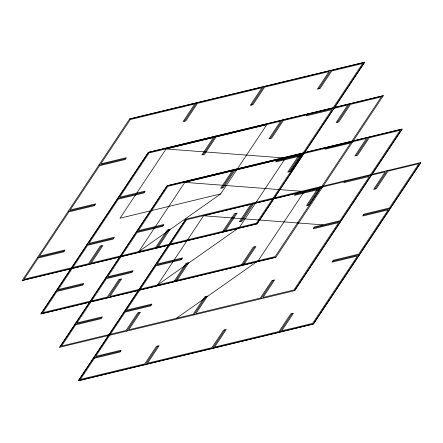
<?xml version="1.0" encoding="UTF-8"?>
<svg xmlns="http://www.w3.org/2000/svg" width="443" height="443" viewBox="0 0 443 443"><rect width="100%" height="100%" fill="white"/><g stroke="black" fill="none" stroke-linecap="round" stroke-linejoin="round"><path stroke-width="0.66" d="M89.281 264.277L101.563 245.815M184.471 121.205L196.753 102.743M166.081 148.964L120.025 218.194L220.725 193.901L266.78 124.671L166.081 148.964L285.525 158.073L239.469 227.303L157.514 284.993L203.57 215.763L321.186 187.367L350.662 143.061L325.151 149.213L326.38 147.369M59.678 347.34L167.144 185.805L402.106 129.129L294.639 290.663L59.639 347.273L167.105 185.739L402.067 129.063L294.601 290.597M108.026 297.679L120.308 279.217M285.525 158.073L184.825 182.361L138.77 251.591L220.725 193.901M203.215 154.607L215.497 136.145M155.687 247.487L167.354 229.945L170.04 229.297L158.373 246.84M156.412 248.086L168.694 229.624M251.602 105.008L263.884 86.551M185.888 219.207L78.417 380.742L313.378 324.066L420.85 162.531L185.85 219.141L78.383 380.675L313.345 323.999L420.811 162.459M126.77 331.082L139.052 312.62M221.954 188.004L234.236 169.547M174.431 280.884L186.099 263.347L188.784 262.699L177.117 280.236M175.157 281.488L187.439 263.026M270.346 138.41L282.628 119.948M222.818 231.29L234.485 213.753L237.171 213.105L225.504 230.642M223.543 231.888L235.826 213.432M318.733 88.816L331.015 70.354M307.636 113.967L306.406 115.811L331.918 109.659L302.442 153.965L276.93 160.117L275.701 161.966L301.212 155.814L256.381 223.194L91.241 263.031L102.909 245.494L100.223 246.142L88.556 263.679L24.105 279.223L38.231 257.992L63.742 251.84L64.971 249.996L39.46 256.148L68.936 211.843L94.448 205.685L95.677 203.841L70.166 209.993L99.642 165.688L125.153 159.535L126.382 157.686L100.871 163.844L130.347 119.532L194.793 103.989L183.125 121.526L185.811 120.878L197.478 103.341L261.924 87.797L250.256 105.334L252.942 104.686L264.609 87.149L329.06 71.6L317.393 89.143L320.073 88.495L331.746 70.952L362.623 63.504L333.147 107.815M145.514 364.478L157.797 346.022M240.699 221.406L252.981 202.944M193.901 314.884L206.183 296.428M289.091 171.812L301.373 153.35M241.562 264.692L253.23 247.155L255.916 246.507L244.248 264.045M242.288 265.291L254.57 246.829M337.477 122.218L349.76 103.756M295.675 193.519L294.445 195.369L319.957 189.211L275.125 256.597L109.98 296.433L121.653 278.896L118.968 279.544L107.295 297.081L42.849 312.625L56.975 291.394L82.487 285.242L83.716 283.393L58.205 289.55L87.681 245.239L113.192 239.087L114.421 237.243L88.91 243.395L118.386 199.09L143.897 192.938L145.127 191.088L119.616 197.24L149.092 152.935L213.537 137.391L201.87 154.928L204.555 154.28L216.223 136.743L280.668 121.199L269.001 138.737L271.686 138.089L283.354 120.551L347.805 105.002L336.132 122.539L338.817 121.891L350.485 104.354L381.368 96.906L351.892 141.212M212.646 348.287L224.928 329.825M307.835 205.214L320.117 186.752M261.032 298.693L273.314 280.231M356.222 155.62L368.504 137.158M345.125 180.766L343.895 182.616L369.407 176.464L339.931 220.769L314.419 226.921L313.19 228.765L338.701 222.613L293.87 289.999L262.992 297.447L274.66 279.91L271.974 280.557L260.307 298.095L195.856 313.638L207.529 296.101L204.843 296.749L193.17 314.286L128.725 329.836L140.392 312.293L137.707 312.941L126.039 330.478L61.594 346.027L75.72 324.797L101.231 318.644L102.455 316.795L76.949 322.953L106.425 278.641L131.936 272.489L133.16 270.645L107.655 276.797L137.131 232.492L162.642 226.334L163.866 224.49L138.36 230.642L167.836 186.337L232.282 170.793L220.614 188.33L223.3 187.682L234.967 170.145L299.413 154.596L287.745 172.139L290.431 171.491L302.098 153.948L366.544 138.404L354.876 155.942L357.562 155.294L369.229 137.756L400.112 130.308L370.636 174.614M279.777 332.095L292.059 313.633M374.966 189.023L387.248 170.561M176.259 318.395L258.208 260.705L304.269 191.476L184.825 182.361M129.655 119.001L364.617 62.325L257.15 223.859L22.189 280.541L129.622 118.934L364.583 62.258L257.112 223.793L22.15 280.469M383.361 95.727L148.399 152.403L40.933 313.937L275.895 257.261L383.322 95.66L148.361 152.337L40.894 313.871L275.856 257.195M98.916 165.089L125.768 158.611M117.655 198.492L144.512 192.013M325.766 148.289L352.617 141.815M68.211 211.239L95.062 204.766M276.316 161.042L303.173 154.563M136.4 231.888L163.257 225.415M86.95 244.641L113.807 238.168M295.06 194.444L321.911 187.965M37.505 257.394L64.357 250.915M155.144 265.291L181.995 258.817M363.254 215.093L390.106 208.614M105.694 278.043L132.551 271.565M313.805 227.846L340.656 221.367M56.244 290.796L83.101 284.317M124.439 311.446L151.29 304.967M332.549 261.243L359.4 254.769M74.989 324.198L101.846 317.72M93.733 357.595L120.585 351.122M203.57 215.763L323.013 224.878M94.464 358.199L80.338 379.43L144.783 363.88L156.451 346.343L159.137 345.695L147.469 363.232L211.915 347.689L223.582 330.151L226.268 329.503L214.6 347.041L279.051 331.497L290.719 313.954L293.404 313.312L281.731 330.849L312.614 323.396L357.446 256.015L331.934 262.167L333.164 260.323L358.675 254.171L388.151 209.86L362.64 216.018L363.869 214.168L389.38 208.016L418.856 163.711L387.974 171.159L376.306 188.696L373.621 189.344L385.288 171.806L320.843 187.35L309.175 204.887L306.49 205.535L318.157 187.998L253.712 203.542L242.044 221.085L239.358 221.733L251.026 204.19L186.581 219.739L157.104 264.045L182.61 257.892L181.386 259.736L155.875 265.889L126.399 310.2L151.905 304.042L150.681 305.891L125.17 312.044L95.694 356.349L121.199 350.197L119.975 352.041L94.464 358.199"/></g></svg>
